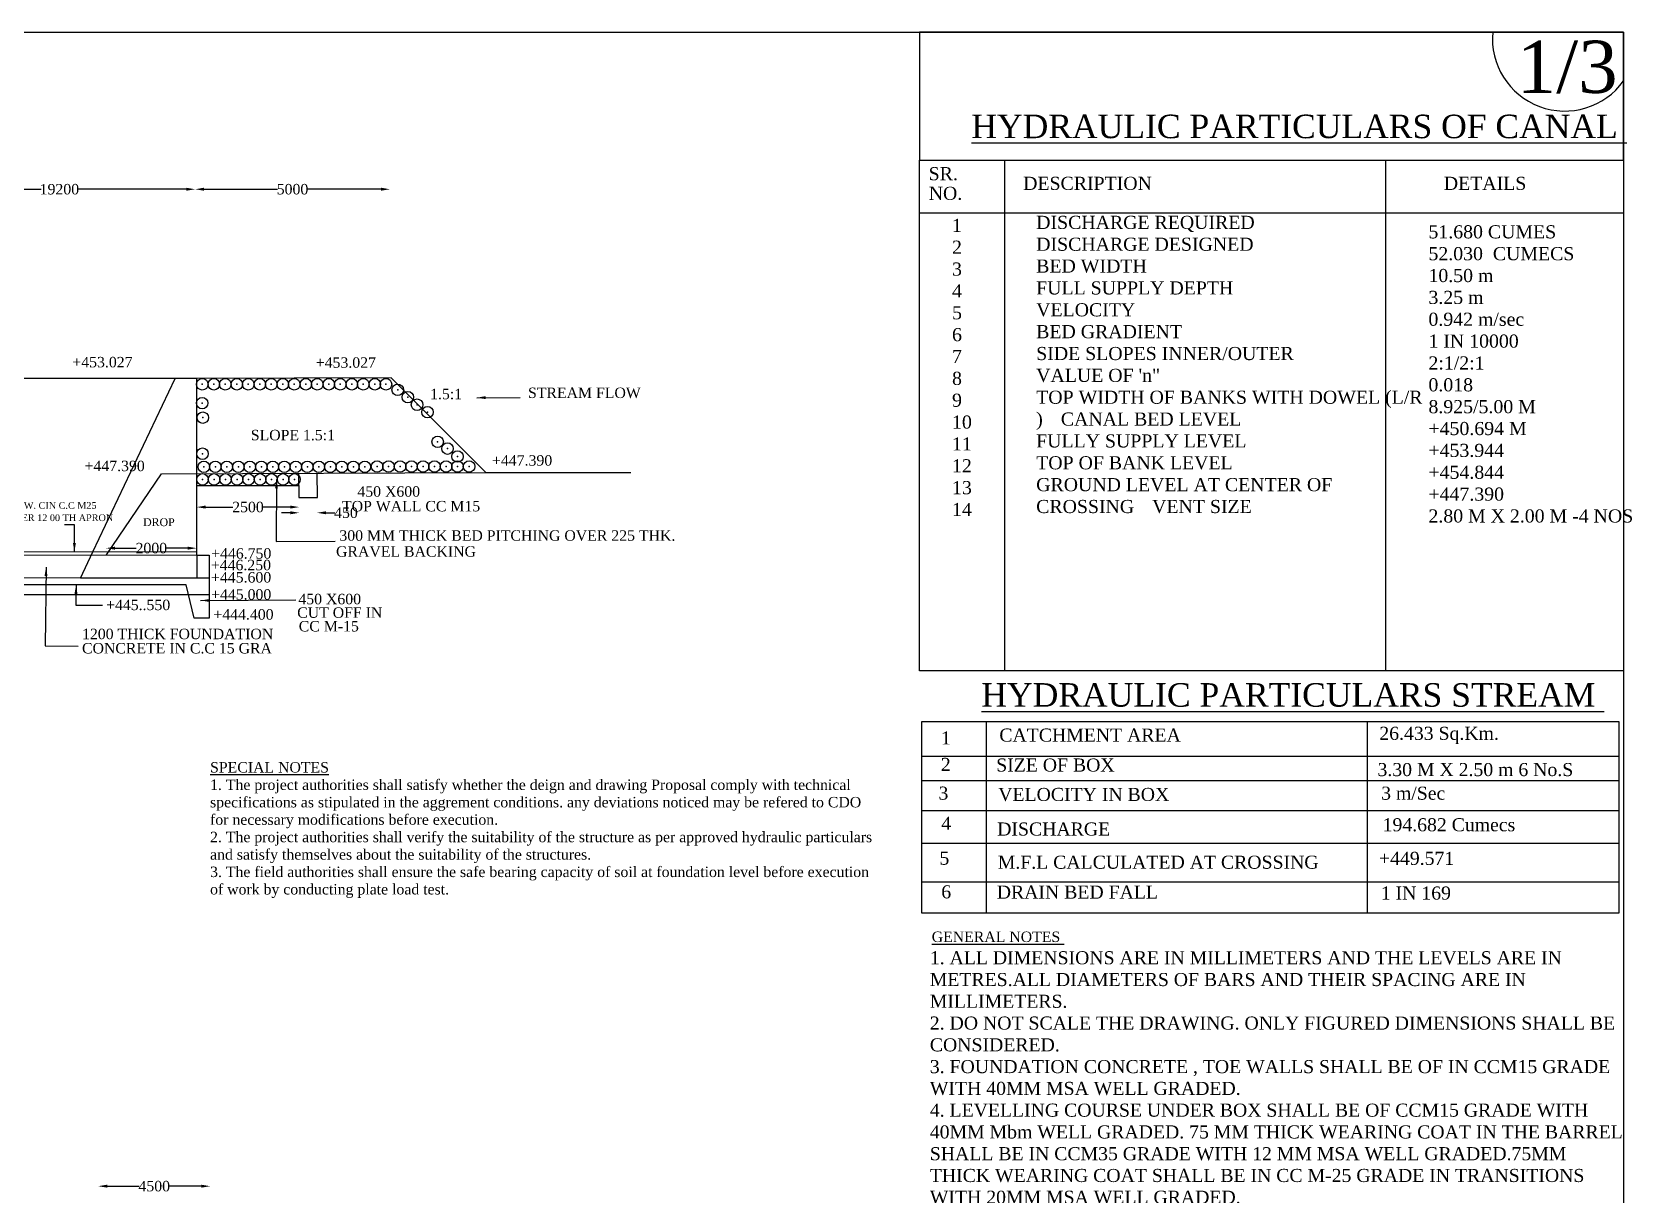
# Model space of a CAD drawing. Header units: feet. Extents: x -53249207 to -53240457, y 22140708 to 22146555.
# Drawn here: x -53243518 to -53240457, y 22144329 to 22146555 of the extents above; entities that cross this region are included whole.
import ezdxf

# ---------------------------------------------------------------- set-up
doc = ezdxf.new("R2010")
doc.units = ezdxf.units.FT
doc.header["$MEASUREMENT"] = 0
doc.header["$PDMODE"] = 32
doc.header["$PDSIZE"] = 22
doc.layers.add('DIMENSION', color=7, linetype='Continuous')
doc.layers.add('TEXT', color=7, linetype='Continuous')
doc.styles.get("Standard").update_dxf_attribs({"font": 'times.ttf', "height": 20})
doc.dimstyles.get("Standard").update_dxf_attribs({"dimtxt": 17, "dimasz": 17, "dimexe": 0.18, "dimexo": 0.0625, "dimgap": 0.09, "dimtad": 0, "dimdec": 0, "dimzin": 0, "dimdsep": 46, "dimtxsty": 'Standard', "dimcen": 0.09, "dimse1": 1, "dimse2": 1, "dimadec": 0, "dimazin": 0, "dimtfac": 1, "dimtdec": 0, "dimtofl": 0, "dimtmove": 0, "dimatfit": 3, "dimfxl": 1, "dimtolj": 1, "dimtzin": 0, "dimarcsym": 0})

# ---------------------------------------------------------------- blocks, each defined once
blk = doc.blocks.new('*D67')
at = {"layer": 'Defpoints', "color": 0, "transparency": 16777216}
for p in [(-53243725.7, 22146252), (-53243206.5, 22146254), (-53243206.5, 22146253.3)]:
    blk.add_point(p, dxfattribs=at)
at = {"layer": 'DIMENSION', "color": 0, "lineweight": -2, "transparency": 16777216}
for p, q in [((-53243708.7, 22146254), (-53243500.9, 22146254)), ((-53243223.5, 22146254), (-53243431.4, 22146254))]:
    blk.add_line(p, q, dxfattribs=at)
at = {"layer": 'DIMENSION', "color": 0, "transparency": 16777216}
for points in [[(-53243708.7, 22146256.9), (-53243708.7, 22146251.2), (-53243725.7, 22146254)], [(-53243223.5, 22146256.9), (-53243223.5, 22146251.2), (-53243206.5, 22146254)]]:
    blk.add_solid(points, dxfattribs=at)
at = {"layer": 'DIMENSION', "color": 0, "transparency": 16777216, "insert": (-53243466.1, 22146254), "char_height": 20, "attachment_point": 5}
blk.add_mtext('\\A1;19200', dxfattribs=at)
blk = doc.blocks.new('*D68')
at = {"layer": 'Defpoints', "color": 0, "transparency": 16777216}
for p in [(-53243206.5, 22146254), (-53242833.6, 22146258.4), (-53242833.6, 22146254)]:
    blk.add_point(p, dxfattribs=at)
at = {"layer": 'DIMENSION', "color": 0, "lineweight": -2, "transparency": 16777216}
for p, q in [((-53243189.5, 22146254), (-53243048.5, 22146254)), ((-53242850.6, 22146254), (-53242991.7, 22146254))]:
    blk.add_line(p, q, dxfattribs=at)
at = {"layer": 'DIMENSION', "color": 0, "transparency": 16777216}
for points in [[(-53243189.5, 22146256.9), (-53243189.5, 22146251.2), (-53243206.5, 22146254)], [(-53242850.6, 22146256.9), (-53242850.6, 22146251.2), (-53242833.6, 22146254)]]:
    blk.add_solid(points, dxfattribs=at)
at = {"layer": 'DIMENSION', "color": 0, "transparency": 16777216, "insert": (-53243020.1, 22146254), "char_height": 20, "attachment_point": 5}
blk.add_mtext('\\A1;5000', dxfattribs=at)
blk = doc.blocks.new('*D69')
at = {"layer": 'Defpoints', "color": 0, "transparency": 16777216}
for p in [(-53243203.4, 22145641.4), (-53243007.3, 22145645.6), (-53243007.3, 22145641.7)]:
    blk.add_point(p, dxfattribs=at)
at = {"layer": 'DIMENSION', "color": 0, "lineweight": -2, "transparency": 16777216}
for p, q in [((-53243186.4, 22145645.6), (-53243134.1, 22145645.6)), ((-53243024.3, 22145645.6), (-53243076.6, 22145645.6))]:
    blk.add_line(p, q, dxfattribs=at)
at = {"layer": 'DIMENSION', "color": 0, "transparency": 16777216}
for points in [[(-53243186.4, 22145648.5), (-53243186.4, 22145642.8), (-53243203.4, 22145645.6)], [(-53243024.3, 22145648.5), (-53243024.3, 22145642.8), (-53243007.3, 22145645.6)]]:
    blk.add_solid(points, dxfattribs=at)
at = {"layer": 'DIMENSION', "color": 0, "transparency": 16777216, "insert": (-53243105.3, 22145645.6), "char_height": 20, "attachment_point": 5}
blk.add_mtext('\\A1;2500', dxfattribs=at)
blk = doc.blocks.new('*D70')
at = {"layer": 'Defpoints', "color": 0, "transparency": 16777216}
for p in [(-53243007.3, 22145645.6), (-53242973.3, 22145645.6), (-53242973.3, 22145634.7)]:
    blk.add_point(p, dxfattribs=at)
at = {"layer": 'DIMENSION', "color": 0, "lineweight": -2, "transparency": 16777216}
for p, q in [((-53243024.3, 22145634.7), (-53243041.3, 22145634.7)), ((-53242956.3, 22145634.7), (-53242939.3, 22145634.7))]:
    blk.add_line(p, q, dxfattribs=at)
at = {"layer": 'DIMENSION', "color": 0, "transparency": 16777216}
for points in [[(-53243024.3, 22145637.6), (-53243024.3, 22145631.9), (-53243007.3, 22145634.7)], [(-53242956.3, 22145637.6), (-53242956.3, 22145631.9), (-53242973.3, 22145634.7)]]:
    blk.add_solid(points, dxfattribs=at)
at = {"layer": 'DIMENSION', "color": 0, "transparency": 16777216, "insert": (-53242917.8, 22145634.7), "char_height": 20, "attachment_point": 5}
blk.add_mtext('\\A1;450', dxfattribs=at)
blk = doc.blocks.new('*D71')
at = {"layer": 'Defpoints', "color": 0, "transparency": 16777216}
for p in [(-53243377, 22145567), (-53243377, 22145559.9), (-53243203.4, 22145559.8)]:
    blk.add_point(p, dxfattribs=at)
at = {"layer": 'DIMENSION', "color": 0, "lineweight": -2, "transparency": 16777216}
for p, q in [((-53243360, 22145567), (-53243319, 22145567)), ((-53243220.4, 22145567), (-53243261.4, 22145567))]:
    blk.add_line(p, q, dxfattribs=at)
at = {"layer": 'DIMENSION', "color": 0, "transparency": 16777216}
for points in [[(-53243360, 22145569.8), (-53243360, 22145564.2), (-53243377, 22145567)], [(-53243220.4, 22145569.8), (-53243220.4, 22145564.2), (-53243203.4, 22145567)]]:
    blk.add_solid(points, dxfattribs=at)
at = {"layer": 'DIMENSION', "color": 0, "transparency": 16777216, "insert": (-53243290.2, 22145567), "char_height": 20, "attachment_point": 5}
blk.add_mtext('\\A1;2000', dxfattribs=at)
blk = doc.blocks.new('*D219')
at = {"layer": 'Defpoints', "color": 0, "transparency": 16777216}
for p in [(-53243391.6, 22144344.2), (-53243177.6, 22144345.7), (-53243177.6, 22144344.7)]:
    blk.add_point(p, dxfattribs=at)
at = {"layer": 'DIMENSION', "color": 0, "lineweight": -2, "transparency": 16777216}
for p, q in [((-53243374.6, 22144345.7), (-53243313.4, 22144345.7)), ((-53243194.6, 22144345.7), (-53243255.7, 22144345.7))]:
    blk.add_line(p, q, dxfattribs=at)
at = {"layer": 'DIMENSION', "color": 0, "transparency": 16777216}
for points in [[(-53243374.6, 22144348.6), (-53243374.6, 22144342.9), (-53243391.6, 22144345.7)], [(-53243194.6, 22144348.6), (-53243194.6, 22144342.9), (-53243177.6, 22144345.7)]]:
    blk.add_solid(points, dxfattribs=at)
at = {"layer": 'DIMENSION', "color": 0, "transparency": 16777216, "insert": (-53243284.6, 22144345.7), "char_height": 20, "attachment_point": 5}
blk.add_mtext('\\A1;4500', dxfattribs=at)

msp = doc.modelspace()

# ---------------------------------------------------------------- linework, layer by layer
at = {"layer": 'DIMENSION'}
for points in [[(-53240473.4, 22140725.5), (-53249206.7, 22140725.5), (-53249206.7, 22146555), (-53240473.4, 22146555)], [(-53241820.4, 22146309.4), (-53240473.4, 22146309.4), (-53240473.4, 22146555), (-53241820.4, 22146555)], [(-53241820.4, 22146309.4), (-53240473.4, 22146309.4), (-53240473.4, 22145332.4), (-53241820.4, 22145332.4)], [(-53241815.9, 22145235), (-53240482.3, 22145235), (-53240482.3, 22144868.3), (-53241815.9, 22144868.3)]]:
    msp.add_lwpolyline(points, close=True, dxfattribs=at)
for points in [[(-53247974.2, 22145560.5), (-53243203.4, 22145559.8), (-53243203.4, 22145891.5), (-53243764.6, 22145891.5), (-53243884.4, 22145977.3), (-53244042.5, 22146034.3), (-53244207, 22146034.3), (-53244270.5, 22146076.1), (-53244343.6, 22146076.1), (-53244429.9, 22146033.4), (-53244914.3, 22145712.6), (-53245714.8, 22145713.7), (-53246199.9, 22146035.3), (-53246286.7, 22146077.9), (-53246359.1, 22146077.9), (-53246421.8, 22146035.1), (-53246817.5, 22146035.1), (-53247165.6, 22145892.6), (-53247205.3, 22145892.6), (-53247318.7, 22145822.9), (-53247974.2, 22145822.5)], [(-53243402.1, 22145559.9), (-53243244.5, 22145891.5)], [(-53242650.5, 22145712), (-53242831.3, 22145893.2), (-53243203.4, 22145891.5)], [(-53243376, 22145554), (-53243271, 22145709.2), (-53242650.5, 22145712), (-53242373.1, 22145711.6)], [(-53243203.4, 22145686.9), (-53243007.9, 22145686.9), (-53243007.9, 22145663.8), (-53242972.5, 22145663.8), (-53242972.8, 22145710.6)], [(-53243007.9, 22145686.9), (-53243008, 22145710.4)], [(-53247974.2, 22145554.6), (-53243203.4, 22145553.9), (-53243203.4, 22145559.8)], [(-53243203.4, 22145553.9), (-53243179.6, 22145553.9), (-53243179.6, 22145432.7), (-53243208.5, 22145432.7), (-53243223.6, 22145496.5), (-53243725.8, 22145496.5)], [(-53243179.6, 22145509.5), (-53243425.9, 22145509.5), (-53243402.1, 22145559.9)], [(-53243203.4, 22145553.9), (-53243203.4, 22145509.5)], [(-53243425.9, 22145509.5), (-53243725.8, 22145510)], [(-53243725.8, 22145496.5), (-53243725.8, 22145478.5), (-53243179.6, 22145478.5)], [(-53241693.1, 22145235), (-53241693.1, 22144868.3)], [(-53240964.2, 22145235), (-53240964.2, 22144868.3)], [(-53241815.9, 22145169), (-53240482.3, 22145169)], [(-53241815.9, 22145122.1), (-53240482.3, 22145122.1)], [(-53241815.9, 22145064.6), (-53240482.3, 22145064.6)], [(-53241815.9, 22145002.4), (-53240482.3, 22145002.4)], [(-53241815.9, 22144928.5), (-53240482.3, 22144928.5)]]:
    msp.add_lwpolyline(points, dxfattribs=at)
msp.add_arc((-53240586, 22146542.1), 138.4, 174.6292, 324.4165, dxfattribs=at)
for p in [(-53243192.7, 22145880.7), (-53243170.7, 22145880.7), (-53243148.7, 22145880.7), (-53243126.7, 22145880.7), (-53243104.7, 22145880.7), (-53243082.7, 22145880.7), (-53243060.7, 22145880.7), (-53243038.7, 22145880.7), (-53243016.7, 22145880.7), (-53242994.7, 22145880.7), (-53242972.7, 22145880.7), (-53242950.7, 22145880.7), (-53242928.7, 22145880.7), (-53242906.7, 22145880.7), (-53242884.7, 22145880.7), (-53242862.6, 22145880.7), (-53242841.3, 22145880.7), (-53243192.9, 22145844.7), (-53242818.8, 22145870.2), (-53242799.4, 22145856.1), (-53242781.8, 22145841.6), (-53243191.8, 22145816.8), (-53242761.8, 22145827.3), (-53242742.4, 22145770.5), (-53242723.6, 22145757.6), (-53243192.2, 22145747.8), (-53243189.7, 22145722.7), (-53243167.7, 22145722.7), (-53243145.7, 22145722.7), (-53243123.7, 22145722.7), (-53243101.7, 22145722.7), (-53243079.7, 22145722.7), (-53243057.7, 22145722.7), (-53243035.7, 22145722.7), (-53243013.7, 22145722.7), (-53242991.7, 22145722.7), (-53242969.7, 22145722.7), (-53242947.7, 22145722.7), (-53242925.7, 22145722.7), (-53242903.7, 22145722.7), (-53242881.7, 22145722.7), (-53242858.3, 22145723.2), (-53242836.3, 22145723.2), (-53242814.3, 22145723.2), (-53242792.3, 22145723.2), (-53242770.3, 22145723.2), (-53242748.3, 22145723.2), (-53242726.3, 22145723.2), (-53242704.5, 22145742.4), (-53242704.3, 22145723.2), (-53242682.3, 22145723.2), (-53243192.2, 22145698.6), (-53243170.2, 22145698.6), (-53243148.2, 22145698.6), (-53243126.2, 22145698.6), (-53243104.2, 22145698.6), (-53243082.2, 22145698.6), (-53243060.2, 22145698.6), (-53243038.2, 22145698.6), (-53243016.2, 22145698.6)]:
    msp.add_point(p, dxfattribs=at)
at = {"layer": 'TEXT', "color": 0}
for points in [[(-53241657.1, 22145332.4), (-53241657.1, 22146309.4)], [(-53240928.8, 22146309.4), (-53240928.8, 22145332.4)], [(-53241820.4, 22146209.1), (-53240473.4, 22146209.1)]]:
    msp.add_lwpolyline(points, dxfattribs=at)

# ---------------------------------------------------------------- texts
at = {"layer": 'DIMENSION'}
for s, height, p in [('1/3', 100, (-53240677.9, 22146438.5)), ('+453.027', 20, (-53243441.3, 22145913.1)), ('+453.027', 20, (-53242975.6, 22145912.3)), ('1.5:1', 20, (-53242756.9, 22145852.1)), ('STREAM FLOW', 20, (-53242569.5, 22145854.4)), ('SLOPE 1.5:1', 20, (-53243099.9, 22145773.5)), ('+447.390', 20, (-53243418, 22145714.4)), ('+447.390', 20, (-53242638.4, 22145725)), ('450 X600 ', 20, (-53242896, 22145665.5)), ('75 mm W. CIN C.C M25', 12.891, (-53243593.5, 22145642.3)), ('TOP WALL CC M15', 20, (-53242925.3, 22145637.4)), ('GR. OVER 12 00 TH APRON ', 12.891, (-53243603.3, 22145618.8)), ('300 MM THICK BED PITCHING OVER 225 THK.', 20, (-53242930.4, 22145581.2)), ('+446.750', 20, (-53243175.8, 22145546.9)), ('GRAVEL BACKING', 20, (-53242936.8, 22145550.6)), ('+446.250', 20, (-53243176.4, 22145524.7)), ('+445.600', 20, (-53243176, 22145501.2)), ('+445.000', 20, (-53243175.9, 22145468.4)), ('+445..550', 20, (-53243376.8, 22145448.4)), ('CUT OFF IN', 20, (-53243011.1, 22145433.7)), ('450 X600', 20, (-53243008.9, 22145459.6)), ('+444.400', 20, (-53243171.5, 22145430.2)), ('CC M-15', 20, (-53243008.1, 22145407.6)), ('1200 THICK FOUNDATION ', 20, (-53243422.8, 22145392.8)), ('CONCRETE IN C.C 15 GRA', 20, (-53243422.8, 22145365.5)), ('1', 25, (-53241779.7, 22145191.2)), ('CATCHMENT AREA ', 25, (-53241667.8, 22145196.7)), ('26.433 Sq.Km.', 25, (-53240940.8, 22145200.1)), ('2', 25, (-53241779.7, 22145140.6)), ('SIZE OF BOX', 25, (-53241673.8, 22145139.4)), ('3.30 M X 2.50 m 6 No.S', 25, (-53240944.3, 22145130.7)), ('3', 25, (-53241784.2, 22145085.6)), ('VELOCITY IN BOX', 25, (-53241669.9, 22145083.1)), ('3 m/Sec', 25, (-53240937.3, 22145085.5)), ('4', 25, (-53241778.8, 22145027.9)), ('DISCHARGE', 25, (-53241671.9, 22145016.9)), ('194.682 Cumecs', 25, (-53240934.5, 22145025.1)), ('5', 25, (-53241782.4, 22144961.1)), ('M.F.L CALCULATED AT CROSSING ', 25, (-53241670.7, 22144953.4)), ('+449.571', 25, (-53240941.5, 22144960.8)), ('6', 25, (-53241778.8, 22144896.7)), ('DRAIN BED FALL', 25, (-53241672.7, 22144896.1)), ('1 IN 169', 25, (-53240938, 22144894.4)), ('%%UGENERAL NOTES ', 20, (-53241797.2, 22144813.1))]:
    msp.add_text(s, height=height, dxfattribs=at).set_placement(p)
at = {"layer": 'DIMENSION', "attachment_point": 1}
for s, insert, char_height, width in [('DROP', (-53243305.9, 22145624.2), 15, 52.268), ('{\\LSPECIAL NOTES  \\P}1. The project authorities shall satisfy whether the deign and drawing Proposal comply with technical specifications as stipulated in the aggrement conditions. any deviations noticed may be refered to CDO for necessary modifications before execution. \\P2. The project authorities shall verify the suitability of the structure as per approved hydraulic particulars and satisfy themselves about the suitability of the structures. \\P3. The field authorities shall ensure the safe bearing capacity of soil at foundation level before execution of work by conducting plate load test. ', (-53243177.8, 22145157.5), 20, 1265.158), ('1. ALL DIMENSIONS ARE IN MILLIMETERS AND THE LEVELS ARE IN METRES.ALL DIAMETERS OF BARS AND THEIR SPACING ARE IN MILLIMETERS. \\P2. DO NOT SCALE THE DRAWING. ONLY FIGURED DIMENSIONS SHALL BE CONSIDERED. \\P3. FOUNDATION CONCRETE , TOE WALLS SHALL BE OF IN CCM15 GRADE WITH 40MM MSA WELL GRADED. \\P4. LEVELLING COURSE UNDER BOX SHALL BE OF CCM15 GRADE WITH 40MM Mbm WELL GRADED. 75 MM THICK WEARING COAT IN THE BARREL SHALL BE IN CCM35 GRADE WITH 12 MM MSA WELL GRADED.75MM THICK WEARING COAT SHALL BE IN CC M-25 GRADE IN TRANSITIONS WITH 20MM MSA WELL GRADED. \\P5. WINGS, RETURNS, HEAD WALLS AND DROP WALLS SHALL BE IN CC M15 GRADE USING 40MM MSA WELL GRADED. \\P6. THE BOX UNDER CANAL TROUGH, UNDER HEAD WALLS AND UNDER EARTH BANKS SHALL BE IN RCC M25 GRADE WITH 20MM MSA WELL GRADED. THE SEALING COAT OVER TROUGH SLAB AND WEARING COAT IN SIDE THE BOX SHALL BE 40MM AND 75MM THICK RESPECTIVELY IN CC M35 GRADE WITH 12MM MSA WELL GRADED. \\P7. 15MM THICK EXPANSION JOINTS WITH 300 WIDE PVC WATER STOP SHALL BE PROVIDED AT THE JUNCTION OF BOX WITH WING WALLS AND AT THE JUNCTION OF BOXES UNDER CANAL AND UNDER EARTH BANKS AS SHOWN IN THE DRAWINGS. \\P8. CANAL LINING BOTH FOR BED AND SIDE SHALL BE 100MM THICK IN C.0 M-15 GRADE USING 20MM MSA WELL GRADED FOR 30M ON EITHER SIDE OF STRUCTURE OR AS PER AGREEMENT. \\P9 WEEP HOLES OF SIZE 100MM WITH REVERSE FILTERS ON THE REAR SIDE ARE TO BE PROVIDED AT 1000 MM C/C BOTH WAYS AND STAGGERED IN WINGS, RETURNS AND HEAD WALL c ABOVE M.F.L. \\P10. 300MM THICK R"UGH STONE BED PITCHING AND SIDE REVETMENT SHALL BE PROVIDED IN THE DRAIN FOR APPROACH AND TAIL CHANNEL FOR A LENGTH AS SHOWN IN THE DRAWING. \\P11. IF THE STRATA MET WITH AT FOUNDATION LEVEL DURING EXECUTION IS DIFFERENT FROM WHAT IS CONSIDERED IN THE DESIGN AND IS NOT CAPABLE OF TAKING THE DESIGNED STRESSES (SHOWN IN THE STRESS TABLE) THE SECTIONS MAY BE CHANGED SUITABLY. THE FIELD OFFICERS SHALL INFORM THE SAME TO CDO AND OBTAIN APPROVAL. \\P12.THE HEAD WALLS, WING WALLS AND RETURN WALLS ARE DESIGNED FOR EARTH PRESSURE BASED ON TVA PROCEDURE WITH BACK FILL OF SOILS OF NON COHESIVE NATURE AND AN ANGLE OF INTERNAL FRICTION OF 028° AND WITH UNIT WEIGHT OF SATURATED EARTH AS 2.1T/CUM. THE BACK FILLING OF THESE WALLS SHALL BE WITH SOILS HAVING THE PROPERTIES AS ABOVE AND PROPERLY COMPACTED TO MAXIMUM DRY DEN I 0 C AND ALL BE D o r S \\P13. TAIL CHANNEL OF 4100 M SIDE SLOPES OF 1.5:1 AND HAVING BED FALL OF 1 IN 4900 SHALL BE FORMED FOR A SUITABLE LENGTH TO MEET THE REQUIRED LEVEL OF VAGU COURSE. \\P14. THE U/S AND D/S CUTOFF WALLS SHALL BE IN CC M15 GRADE USING 40MM MSA WELL GRADED. \\P15.THE COURSE OF DRAIN ON U/S AND D/S SHALL BE SUITABLEY TRAINED SO THAT IT CROSSES THE CANAL PERPENDICULARLY. ', (-53241800.8, 22144795.5), 25, 1336.428)]:
    msp.add_mtext(s, dxfattribs=dict(at, insert=insert, char_height=char_height, width=width))
at = {"layer": 'TEXT', "color": 0}
for s, height, p in [('%%UHYDRAULIC PARTICULARS OF CANAL ', 45, (-53241721.3, 22146351.8)), ('SR.', 25.1, (-53241803, 22146271.3)), ('NO.', 25.1, (-53241803, 22146233.7)), ('DESCRIPTION ', 25.098, (-53241622.3, 22146252.8)), ('DETAILS ', 25.1, (-53240817.5, 22146252.8)), ('%%UHYDRAULIC PARTICULARS STREAM ', 45, (-53241702.1, 22145263.6))]:
    msp.add_text(s, height=height, dxfattribs=at).set_placement(p)
at = {"layer": 'TEXT', "color": 0, "attachment_point": 1}
for s, insert, char_height, width in [('1 2 {\\H1.8333x; }3 {\\H1.5556x; }4 {\\H1.6481x; }5 {\\H1.6173x; }6 {\\H1.6276x; }7 {\\H1.6241x; }8 {\\H1.6253x; }9 {\\H1.6249x; }10 {\\H1.625x; }11 {\\H1.625x; }12 {\\H1.625x; }13 {\\H1.625x; }14{\\H1.625x; }', (-53241758.3, 22146197.5), 25.0981, 37.059), ('DISCHARGE REQUIRED  \\PDISCHARGE DESIGNED  {\\H1.8333x; }\\PBED WIDTH  {\\H1.5556x; }\\PFULL SUPPLY DEPTH {\\H1.6481x; }\\PVELOCITY {\\H1.6173x; }\\PBED GRADIENT  {\\H1.6276x; }\\PSIDE SLOPES INNER/OUTER  {\\H1.6494x; }\\PVALUE OF \'n" {\\H1.639x; }\\PTOP WIDTH OF BANKS WITH DOWEL (L/R )  {\\H1.6456x; }CANAL BED LEVEL {\\H1.6402x; }\\PFULLY SUPPLY LEVEL {\\H1.6199x; }\\PTOP OF BANK LEVEL {\\H1.6267x; }\\PGROUND LEVEL AT CENTER OF CROSSING  {\\H1.6244x; }VENT SIZE {\\H1.6252x; }', (-53241597.3, 22146203.2), 25.098, 757.393), ('51.680 CUMES  \\P52.030  CUMECS {\\H1.8333x; }\\P10.50 m {\\H1.5556x; }\\P3.25 m {\\H1.6481x; }\\P0.942 m/sec {\\H1.6425x; }\\P1 IN 10000 {\\H1.6412x; }\\P2:1/2:1 {\\H1.6448x; }\\P0.018 {\\H1.6405x; }\\P8.925/5.00 M {\\H1.6451x; }\\P+450.694 M {\\H1.6404x; }\\P+453.944 {\\H1.6199x; }\\P+454.844 {\\H1.6267x; }\\P+447.390 {\\H1.6244x; }\\P2.80 M X 2.00 M -4 NOS{\\H1.6252x; }', (-53240846.8, 22146185.1), 25.098, 382.967)]:
    msp.add_mtext(s, dxfattribs=dict(at, insert=insert, char_height=char_height, width=width))

# ---------------------------------------------------------------- dimensions: what is measured, and where the dimension line sits
at = {"layer": 'DIMENSION'}
for base, p1, p2, text, picture, middle in [((-53243206.5, 22146254), (-53243725.7, 22146252), (-53243206.5, 22146253.3), '19200', '*D67', (-53243466.1, 22146254)), ((-53242833.6, 22146254), (-53243206.5, 22146254), (-53242833.6, 22146258.4), '5000', '*D68', (-53243020.1, 22146254)), ((-53243007.3, 22145645.6), (-53243203.4, 22145641.4), (-53243007.3, 22145641.7), '2500', '*D69', (-53243105.3, 22145645.6)), ((-53242973.3, 22145634.7), (-53243007.3, 22145645.6), (-53242973.3, 22145645.6), '450', '*D70', (-53242917.8, 22145634.7)), ((-53243377, 22145567), (-53243203.4, 22145559.8), (-53243377, 22145559.9), '2000', '*D71', (-53243290.2, 22145567)), ((-53243177.6, 22144345.7), (-53243391.6, 22144344.2), (-53243177.6, 22144344.7), '4500', '*D219', (-53243284.6, 22144345.7))]:
    dim = msp.add_linear_dim(base=base, p1=p1, p2=p2, text=text, dimstyle='Standard', override={"dimtxt": 20}, dxfattribs=at)
    dim.commit()
    dim.dimension.update_dxf_attribs({"geometry": picture, "text_midpoint": middle})

# ---------------------------------------------------------------- leaders
for points in [[(-53242667.6, 22145855), (-53242584.6, 22145855.6)], [(-53243050.7, 22145698.3), (-53243051.2, 22145579.7), (-53242938.4, 22145580.2)], [(-53243437.4, 22145559.9), (-53243437.2, 22145611.7), (-53243456.6, 22145611.9)], [(-53243491.5, 22145530.9), (-53243493.1, 22145380), (-53243430, 22145379.4)], [(-53243434.2, 22145496.5), (-53243434.5, 22145457.8), (-53243383.9, 22145457.9)], [(-53243195.8, 22145466.8), (-53243013.6, 22145468.1)]]:
    msp.add_leader(points, dimstyle='Standard', override={"dimtxt": 20}, dxfattribs=at)

doc.saveas('drawing.dxf')
